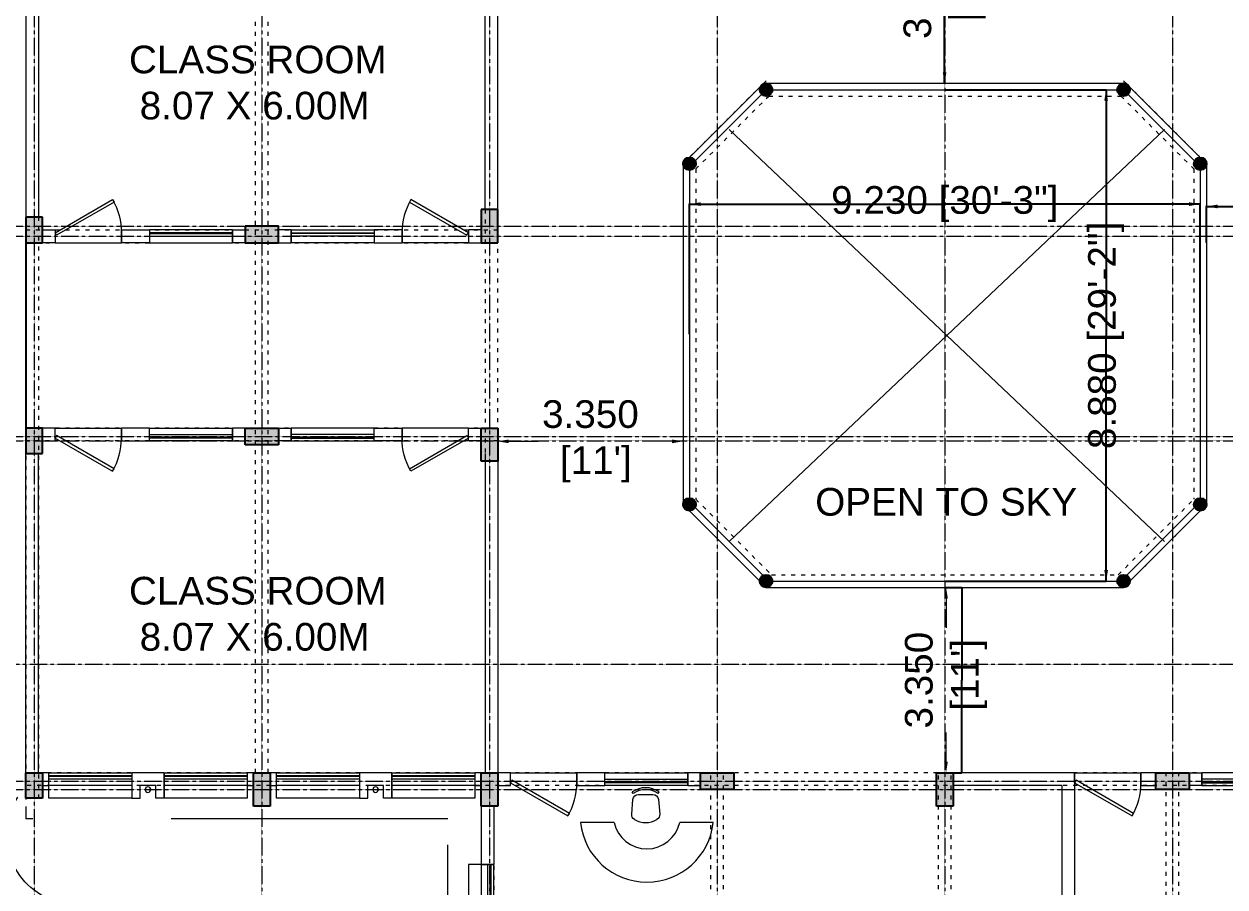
# Model space of a CAD drawing. Header units: inches. Extents: x 719368 to 6315912, y -2624014 to 446967.
# Drawn here: x 5969387 to 5991091, y -2141792 to -2126198 of the extents above; entities that cross this region are included whole.
import ezdxf
from ezdxf.lldxf.tags import DXFTag

# ---------------------------------------------------------------- set-up
doc = ezdxf.new("R2010")
doc.units = ezdxf.units.IN
doc.header["$LTSCALE"] = 20
doc.header["$MEASUREMENT"] = 0
doc.header["$PDMODE"] = 3
for name, pattern in [('ACAD_ISO03W100', [30, 12, -18]), ('CENTER', [2, 1.25, -0.25, 0.25, -0.25]), ('CENTER2', [1.125, 0.75, -0.125, 0.125, -0.125]), ('DASHED2', [0.375, 0.25, -0.125])]:
    doc.linetypes.add(name, pattern=pattern)
doc.layers.get('0').update_dxf_attribs({"color": 51, "lineweight": 30})
doc.layers.get('Defpoints').update_dxf_attribs({"lineweight": 25})
for name, color, linetype, lineweight in [('CLL LEV.', 252, 'Continuous', 18), ('COL HATCH', 254, 'Continuous', 5), ('COLUMN', 2, 'Continuous', 25), ('DIM', 7, 'Continuous', 13), ('DOOR', 43, 'Continuous', 13), ('FIXTURE', 15, 'DASHDOT', 9), ('GRID', 202, 'CENTER', 5), ('hatch', 6, 'Continuous', 0), ('HIDDEN', 181, 'ACAD_ISO03W100', 18), ('PROJ.', 30, 'DASHED2', 13), ('Text', 7, 'Continuous', 15), ('Ventilator', 6, 'DASHED', 20), ('WALL', 1, 'Continuous', 18), ('window', 71, 'Continuous', 18), ('Window-Wall', 7, 'Continuous', 20)]:
    doc.layers.add(name, color=color, linetype=linetype, lineweight=lineweight)
doc.layers.add('dimn', color=253, linetype='Continuous')
doc.layers.add('expension joint', color=248, linetype='Continuous')
doc.styles.add('DIM', font='arial.ttf')
doc.styles.add('L120', font='simplex.shx', dxfattribs={"height": 1})
doc.styles.add('Tabrej', font='romans.shx')
tags = doc.linetypes.add('DASHDOT', pattern=[1, 0.5, -0.25, 0, -0.25]).pattern_tags.tags
tags[10:11] = [DXFTag(74, 4), DXFTag(75, 0), DXFTag(340, '0'), DXFTag(46, 1.0), DXFTag(50, 0.0), DXFTag(44, 0.0), DXFTag(45, 0.0)]
tags[8:9] = [DXFTag(74, 4), DXFTag(75, 0), DXFTag(340, '0'), DXFTag(46, 1.0), DXFTag(50, 0.0), DXFTag(44, 0.0), DXFTag(45, 0.0)]
tags[6:7] = [DXFTag(74, 4), DXFTag(75, 0), DXFTag(340, '0'), DXFTag(46, 1.0), DXFTag(50, 0.0), DXFTag(44, 0.0), DXFTag(45, 0.0)]
tags[4:5] = [DXFTag(74, 4), DXFTag(75, 0), DXFTag(340, '0'), DXFTag(46, 1.0), DXFTag(50, 0.0), DXFTag(44, 0.0), DXFTag(45, 0.0)]
tags = doc.linetypes.add('DASHED', pattern=[0.75, 0.5, -0.25]).pattern_tags.tags
tags[6:7] = [DXFTag(74, 4), DXFTag(75, 0), DXFTag(340, '0'), DXFTag(46, 1.0), DXFTag(50, 0.0), DXFTag(44, 0.0), DXFTag(45, 0.0)]
tags[4:5] = [DXFTag(74, 4), DXFTag(75, 0), DXFTag(340, '0'), DXFTag(46, 1.0), DXFTag(50, 0.0), DXFTag(44, 0.0), DXFTag(45, 0.0)]
doc.dimstyles.new('DIM', dxfattribs={"dimtxt": 0.8, "dimasz": 0.4, "dimexe": 0.18, "dimexo": 0.0625, "dimgap": 0.1, "dimtad": 0, "dimdec": 3, "dimzin": 0, "dimdsep": 46, "dimtxsty": 'Tabrej', "dimcen": 0, "dimclrd": 251, "dimclre": 256, "dimclrt": 7, "dimadec": 0, "dimazin": 0, "dimtfac": 1, "dimtdec": 3, "dimtofl": 0, "dimtmove": 0, "dimatfit": 3, "dimfxl": 1, "dimtolj": 1, "dimtzin": 0, "dimlwd": -1, "dimlwe": -1, "dimarcsym": 0})

# ---------------------------------------------------------------- blocks, each defined once
blk = doc.blocks.new('CU')
at = {"layer": 'WALL', "linetype": 'CENTER2'}
h = blk.add_hatch(color=256, dxfattribs=at)
h.dxf.hatch_style = 1
h.paths.add_polyline_path([(0, 0.035), (0, -0.265), (0.46, -0.265), (0.46, 0.035)])
at = {"layer": 'COLUMN', "linetype": 'CENTER2'}
blk.add_lwpolyline([(0, 0.035), (0, -0.265), (0.46, -0.265), (0.46, 0.035), (0, 0.035)], dxfattribs=at)
blk = doc.blocks.new('C2')
at = {"layer": 'COLUMN'}
h = blk.add_hatch(color=7, dxfattribs=at)
h.dxf.hatch_style = 1
h.paths.add_polyline_path([(0.3, 0), (0, 0), (0, -0.6), (0.3, -0.6)])
for p, q in [((0, 0), (0, -0.6)), ((0.3, 0), (0, 0)), ((0.3, -0.6), (0.3, 0)), ((0, -0.6), (0.3, -0.6))]:
    blk.add_line(p, q, dxfattribs=at)
blk = doc.blocks.new('*D230')
at = {"layer": 'Defpoints', "color": 0, "transparency": 16777216}
for p in [(5990758, -2129495), (5990758, -2130150), (5994108, -2130150)]:
    blk.add_point(p, dxfattribs=at)
at = {"layer": 'dimn', "transparency": 16777216}
for p, q in [((5990758, -2130149), (5990758, -2129495)), ((5994108, -2130149), (5994108, -2129495))]:
    blk.add_line(p, q, dxfattribs=at)
at = {"layer": 'dimn', "color": 251, "transparency": 16777216}
for p, q in [((5990758, -2129495), (5992430, -2129495)), ((5994108, -2129495), (5992436, -2129495))]:
    blk.add_line(p, q, dxfattribs=at)
for points in [[(5990758, -2129495), (5990758, -2129495), (5990758, -2129495)], [(5994108, -2129495), (5994108, -2129495), (5994108, -2129495)]]:
    blk.add_solid(points, dxfattribs=at)
at = {"layer": 'dimn', "color": 7, "transparency": 16777216, "insert": (5992433, -2129495), "char_height": 0.5, "attachment_point": 5, "style": 'Tabrej'}
blk.add_mtext('\\A1;3350.000\\P [10990\'-10"]', dxfattribs=at)
blk = doc.blocks.new('*D231')
at = {"layer": 'Defpoints', "color": 0, "transparency": 16777216}
for p in [(5986023, -2123920), (5986028, -2123920), (5986028, -2127270)]:
    blk.add_point(p, dxfattribs=at)
at = {"layer": 'dimn', "transparency": 16777216}
for p, q in [((5986028, -2123920), (5986023, -2123920)), ((5986028, -2127270), (5986023, -2127270))]:
    blk.add_line(p, q, dxfattribs=at)
at = {"layer": 'dimn', "color": 251, "transparency": 16777216}
for p, q in [((5986023, -2123920), (5986023, -2125592)), ((5986023, -2127269), (5986023, -2125597))]:
    blk.add_line(p, q, dxfattribs=at)
for points in [[(5986023, -2123920), (5986023, -2123920), (5986023, -2123920)], [(5986023, -2127269), (5986023, -2127269), (5986023, -2127270)]]:
    blk.add_solid(points, dxfattribs=at)
at = {"layer": 'dimn', "color": 7, "transparency": 16777216, "insert": (5986023, -2125595), "char_height": 0.5, "attachment_point": 5, "rotation": 90, "style": 'Tabrej'}
blk.add_mtext('\\A1;3350.194\\P [10991\'-5"]', dxfattribs=at)
blk = doc.blocks.new('*D232')
at = {"layer": 'Defpoints', "color": 0, "transparency": 16777216}
for p in [(5986028, -2136380), (5986028, -2139730), (5986336, -2139730)]:
    blk.add_point(p, dxfattribs=at)
at = {"layer": 'dimn', "transparency": 16777216}
for p, q in [((5986028, -2136380), (5986336, -2136380)), ((5986028, -2139730), (5986336, -2139730))]:
    blk.add_line(p, q, dxfattribs=at)
at = {"layer": 'dimn', "color": 251, "transparency": 16777216}
for p, q in [((5986336, -2136380), (5986336, -2138052)), ((5986336, -2139729), (5986336, -2138057))]:
    blk.add_line(p, q, dxfattribs=at)
for points in [[(5986336, -2136380), (5986336, -2136380), (5986336, -2136380)], [(5986336, -2139729), (5986336, -2139729), (5986336, -2139730)]]:
    blk.add_solid(points, dxfattribs=at)
at = {"layer": 'dimn', "color": 7, "transparency": 16777216, "insert": (5986336, -2138055), "char_height": 0.5, "attachment_point": 5, "rotation": 90, "style": 'Tabrej'}
blk.add_mtext('\\A1;3350.000\\P [10990\'-10"]', dxfattribs=at)
blk = doc.blocks.new('*D233')
at = {"layer": 'Defpoints', "color": 0, "transparency": 16777216}
for p in [(5986028, -2127385), (5988943, -2127385), (5986028, -2136265)]:
    blk.add_point(p, dxfattribs=at)
at = {"layer": 'dimn', "transparency": 16777216}
for p, q in [((5986028, -2127385), (5988943, -2127385)), ((5986028, -2136265), (5988943, -2136265))]:
    blk.add_line(p, q, dxfattribs=at)
at = {"layer": 'dimn', "color": 251, "transparency": 16777216}
for p, q in [((5988943, -2127385), (5988943, -2131820)), ((5988943, -2136264), (5988943, -2131829))]:
    blk.add_line(p, q, dxfattribs=at)
for points in [[(5988943, -2127385), (5988943, -2127385), (5988943, -2127385)], [(5988943, -2136264), (5988943, -2136264), (5988943, -2136265)]]:
    blk.add_solid(points, dxfattribs=at)
at = {"layer": 'dimn', "color": 7, "transparency": 16777216, "insert": (5988943, -2131825), "char_height": 0.5, "attachment_point": 5, "rotation": 90, "style": 'Tabrej'}
blk.add_mtext('\\A1;8879.806 [29133\'-2"]', dxfattribs=at)
blk = doc.blocks.new('*D234')
at = {"layer": 'Defpoints', "color": 0, "transparency": 16777216}
for p in [(5990643, -2129453), (5981413, -2131801), (5990643, -2131801)]:
    blk.add_point(p, dxfattribs=at)
at = {"layer": 'dimn', "transparency": 16777216}
for p, q in [((5981413, -2131801), (5981413, -2129452)), ((5990643, -2131801), (5990643, -2129452))]:
    blk.add_line(p, q, dxfattribs=at)
at = {"layer": 'dimn', "color": 251, "transparency": 16777216}
for p, q in [((5981413, -2129453), (5986024, -2129453)), ((5990643, -2129453), (5986032, -2129453))]:
    blk.add_line(p, q, dxfattribs=at)
for points in [[(5981413, -2129453), (5981413, -2129453), (5981413, -2129453)], [(5990643, -2129453), (5990643, -2129453), (5990643, -2129453)]]:
    blk.add_solid(points, dxfattribs=at)
at = {"layer": 'dimn', "color": 7, "transparency": 16777216, "insert": (5986028, -2129453), "char_height": 0.5, "attachment_point": 5, "style": 'Tabrej'}
blk.add_mtext('\\A1;9230.000 [30282\'-1"]', dxfattribs=at)
blk = doc.blocks.new('1.5 M Window')
at = {"layer": 'CLL LEV.'}
for p, q in [((-0.23, 0), (-0.46, 0)), ((-0.46, 0), (-0.46, -1.5)), ((-0.46, -1.5), (-0.23, -1.5))]:
    blk.add_line(p, q, dxfattribs=at)
at = {"layer": 'window'}
for p, q in [((-0.065, 0), (-0.065, -1.5)), ((-0.05, -1.5), (-0.05, 0))]:
    blk.add_line(p, q, dxfattribs=at)
at = {"layer": 'Window-Wall'}
for p, q in [((0, 0), (-0.23, 0)), ((-0.23, 0), (-0.23, -1.5)), ((-0.115, 0), (-0.115, -1.5)), ((0, -1.5), (0, 0)), ((-0.23, -1.5), (0, -1.5))]:
    blk.add_line(p, q, dxfattribs=at)
blk = doc.blocks.new('*U81')
for p, q in [((0, 0), (0, 6)), ((40, 0), (40, 6))]:
    blk.add_line(p, q)
blk.add_lwpolyline([(0, 0), (34.64, -20), (35.52, -18.48), (0.88, 1.52)], close=True)
blk.add_arc((0, 0), 40, 330, 360)
blk = doc.blocks.new('New Doors')
at = {"layer": 'DOOR'}
blk.add_line((0, 0.18), (1.199, 0.18), dxfattribs=at)
at = {"layer": 'DOOR', "xscale": 0.0299845412869386, "yscale": 0.0299845412869386, "zscale": 0.0299845412869386}
blk.add_blockref('*U81', (0, 0), dxfattribs=at)
blk = doc.blocks.new('VENTILATOR')
at = {"layer": 'Ventilator', "ltscale": 0.02}
for p, q in [((-0.18, -1.5), (-0.18, 0)), ((-0.165, 0), (-0.165, -1.5))]:
    blk.add_line(p, q, dxfattribs=at)
at = {"layer": 'Window-Wall'}
for p, q in [((-0.23, 0), (0, 0)), ((-0.23, -1.5), (-0.23, 0)), ((-0.115, 0), (-0.115, -1.5)), ((0, 0), (0, -1.5)), ((-0.23, -1.5), (0, -1.5))]:
    blk.add_line(p, q, dxfattribs=at)
blk = doc.blocks.new('New Shaft')
at = {"layer": 'FIXTURE'}
blk.add_circle((0.327, -0.302), 0.05, dxfattribs=at)
at = {"layer": 'WALL'}
for p, q in [((0.035, 0), (0.62, 0)), ((0.035, 0), (0.035, -0.46)), ((0.62, 0), (0.62, -0.46)), ((0.185, -0.46), (0.185, -0.23)), ((0.185, -0.23), (0.47, -0.23)), ((0.47, -0.46), (0.47, -0.23)), ((0.035, -0.46), (0.185, -0.46)), ((0.62, -0.46), (0.47, -0.46))]:
    blk.add_line(p, q, dxfattribs=at)
blk = doc.blocks.new('chair1')
for p, q in [((527, 224), (556, 243)), ((527, -224), (556, -243))]:
    blk.add_line(p, q)
blk.add_lwpolyline([(58, 204, -0.283804), (155, 253), (416, 230, -0.389031), (510, 127), (510, -127, -0.389031), (416, -230), (155, -253, -0.283804), (58, -204)], format="xyb")
for centre, radius, start, end in [((201, 0), 396, 325.6197, 34.3803), ((201, 0), 430, 325.6197, 34.3803), ((390, 0), 390, 148.3892, 211.6108)]:
    blk.add_arc(centre, radius, start, end)
blk = doc.blocks.new('rec table')
at = {"layer": 'FIXTURE', "linetype": 'CENTER2'}
blk.add_line((12601.896, -1085.319), (12601.289, -1085.319), dxfattribs=at)
at = {"layer": 'FIXTURE'}
blk.add_line((12603.689, -1085.319), (12603.082, -1085.319), dxfattribs=at)
for radius, start, end in [(1.207, 186.2001, 353.7999), (0.607, 192.4007, 347.5993)]:
    blk.add_arc((12602.489, -1085.188), radius, start, end, dxfattribs=at)
at = {"layer": 'FIXTURE', "xscale": 0.001000000000426, "yscale": 0.001000000000426, "zscale": 0.001000000000426, "rotation": 90}
blk.add_blockref('chair1', (12602.467, -1085.321), dxfattribs=at)
blk = doc.blocks.new('*D411')
at = {"layer": 'Defpoints', "color": 0, "transparency": 16777216}
for p in [(3808.971, 1128.927), (3808.971, 1128.273), (3812.321, 1128.273)]:
    blk.add_point(p, dxfattribs=at)
at = {"layer": 'DIM', "transparency": 16777216}
for p, q in [((3808.971, 1128.273), (3808.971, 1128.947)), ((3812.321, 1128.273), (3812.321, 1128.947))]:
    blk.add_line(p, q, dxfattribs=at)
at = {"layer": 'DIM', "color": 251, "transparency": 16777216}
for p, q in [((3809.171, 1128.927), (3809.703, 1128.927)), ((3812.121, 1128.927), (3811.588, 1128.927))]:
    blk.add_line(p, q, dxfattribs=at)
for points in [[(3809.171, 1128.961), (3809.171, 1128.894), (3808.971, 1128.927)], [(3812.121, 1128.961), (3812.121, 1128.894), (3812.321, 1128.927)]]:
    blk.add_solid(points, dxfattribs=at)
at = {"layer": 'DIM', "color": 7, "transparency": 16777216, "insert": (3810.646, 1128.927), "char_height": 0.5, "attachment_point": 5, "style": 'DIM'}
blk.add_mtext("\\A1;3.350\\P [11']", dxfattribs=at)
blk = doc.blocks.new('*D412')
at = {"layer": 'Defpoints', "color": 0, "transparency": 16777216}
for p in [(3796.161, 1124.684), (3799.511, 1124.684), (3799.511, 1124.684)]:
    blk.add_point(p, dxfattribs=at)
at = {"layer": 'DIM', "transparency": 16777216}
for p, q in [((3796.161, 1124.684), (3796.161, 1124.704)), ((3799.511, 1124.684), (3799.511, 1124.704))]:
    blk.add_line(p, q, dxfattribs=at)
at = {"layer": 'DIM', "color": 251, "transparency": 16777216}
for p, q in [((3796.361, 1124.684), (3796.893, 1124.684)), ((3799.311, 1124.684), (3798.778, 1124.684))]:
    blk.add_line(p, q, dxfattribs=at)
for points in [[(3796.361, 1124.717), (3796.361, 1124.65), (3796.161, 1124.684)], [(3799.311, 1124.717), (3799.311, 1124.65), (3799.511, 1124.684)]]:
    blk.add_solid(points, dxfattribs=at)
at = {"layer": 'DIM', "color": 7, "transparency": 16777216, "insert": (3797.836, 1124.684), "char_height": 0.5, "attachment_point": 5, "style": 'DIM'}
blk.add_mtext("\\A1;3.350\\P [11']", dxfattribs=at)
blk = doc.blocks.new('*D413')
at = {"layer": 'Defpoints', "color": 0, "transparency": 16777216}
for p in [(3804.236, 1134.503), (3804.241, 1134.503), (3804.241, 1131.153)]:
    blk.add_point(p, dxfattribs=at)
at = {"layer": 'DIM', "transparency": 16777216}
for p, q in [((3804.241, 1134.503), (3804.216, 1134.503)), ((3804.241, 1131.153), (3804.216, 1131.153))]:
    blk.add_line(p, q, dxfattribs=at)
at = {"layer": 'DIM', "color": 251, "transparency": 16777216}
for p, q in [((3804.236, 1134.303), (3804.236, 1133.77)), ((3804.236, 1131.353), (3804.236, 1131.885))]:
    blk.add_line(p, q, dxfattribs=at)
for points in [[(3804.203, 1134.303), (3804.269, 1134.303), (3804.236, 1134.503)], [(3804.203, 1131.353), (3804.269, 1131.353), (3804.236, 1131.153)]]:
    blk.add_solid(points, dxfattribs=at)
at = {"layer": 'DIM', "color": 7, "transparency": 16777216, "insert": (3804.236, 1132.828), "char_height": 0.5, "attachment_point": 5, "rotation": 90, "style": 'DIM'}
blk.add_mtext("\\A1;3.350\\P [11']", dxfattribs=at)
blk = doc.blocks.new('*D414')
at = {"layer": 'Defpoints', "color": 0, "transparency": 16777216}
for p in [(3804.241, 1122.043), (3804.241, 1118.693), (3804.262, 1118.693)]:
    blk.add_point(p, dxfattribs=at)
at = {"layer": 'DIM', "transparency": 16777216}
for p, q in [((3804.241, 1122.043), (3804.282, 1122.043)), ((3804.241, 1118.693), (3804.282, 1118.693))]:
    blk.add_line(p, q, dxfattribs=at)
at = {"layer": 'DIM', "color": 251, "transparency": 16777216}
for p, q in [((3804.262, 1121.843), (3804.262, 1121.311)), ((3804.262, 1118.893), (3804.262, 1119.425))]:
    blk.add_line(p, q, dxfattribs=at)
for points in [[(3804.228, 1121.843), (3804.295, 1121.843), (3804.262, 1122.043)], [(3804.228, 1118.893), (3804.295, 1118.893), (3804.262, 1118.693)]]:
    blk.add_solid(points, dxfattribs=at)
at = {"layer": 'DIM', "color": 7, "transparency": 16777216, "insert": (3804.262, 1120.368), "char_height": 0.5, "attachment_point": 5, "rotation": 90, "style": 'DIM'}
blk.add_mtext("\\A1;3.350\\P [11']", dxfattribs=at)
blk = doc.blocks.new('*D415')
at = {"layer": 'Defpoints', "color": 0, "transparency": 16777216}
for p in [(3807.156, 1131.038), (3807.156, 1131.038), (3807.156, 1122.158)]:
    blk.add_point(p, dxfattribs=at)
at = {"layer": 'DIM', "transparency": 16777216}
for p, q in [((3807.156, 1131.038), (3807.176, 1131.038)), ((3807.156, 1122.158), (3807.176, 1122.158))]:
    blk.add_line(p, q, dxfattribs=at)
at = {"layer": 'DIM', "color": 251, "transparency": 16777216}
for p, q in [((3807.156, 1130.838), (3807.156, 1128.716)), ((3807.156, 1122.358), (3807.156, 1124.48))]:
    blk.add_line(p, q, dxfattribs=at)
for points in [[(3807.122, 1130.838), (3807.189, 1130.838), (3807.156, 1131.038)], [(3807.122, 1122.358), (3807.189, 1122.358), (3807.156, 1122.158)]]:
    blk.add_solid(points, dxfattribs=at)
at = {"layer": 'DIM', "color": 7, "transparency": 16777216, "insert": (3807.156, 1126.598), "char_height": 0.5, "attachment_point": 5, "rotation": 90, "style": 'DIM'}
blk.add_mtext('\\A1;8.880 [29\'-2"]', dxfattribs=at)
blk = doc.blocks.new('*D416')
at = {"layer": 'Defpoints', "color": 0, "transparency": 16777216}
for p in [(3799.626, 1128.97), (3808.856, 1128.97), (3808.856, 1128.97)]:
    blk.add_point(p, dxfattribs=at)
at = {"layer": 'DIM', "transparency": 16777216}
for p, q in [((3799.626, 1128.97), (3799.626, 1128.99)), ((3808.856, 1128.97), (3808.856, 1128.99))]:
    blk.add_line(p, q, dxfattribs=at)
at = {"layer": 'DIM', "color": 251, "transparency": 16777216}
for p, q in [((3799.826, 1128.97), (3802.123, 1128.97)), ((3808.656, 1128.97), (3806.358, 1128.97))]:
    blk.add_line(p, q, dxfattribs=at)
for points in [[(3799.826, 1129.003), (3799.826, 1128.937), (3799.626, 1128.97)], [(3808.656, 1129.003), (3808.656, 1128.937), (3808.856, 1128.97)]]:
    blk.add_solid(points, dxfattribs=at)
at = {"layer": 'DIM', "color": 7, "transparency": 16777216, "insert": (3804.241, 1128.97), "char_height": 0.5, "attachment_point": 5, "style": 'DIM'}
blk.add_mtext('\\A1;9.230 [30\'-3"]', dxfattribs=at)
blk = doc.blocks.new('A$C0E890EBD')
at = {"layer": 'COL HATCH'}
h = blk.add_hatch(color=3, dxfattribs=at)
h.dxf.hatch_style = 1
h.paths.add_polyline_path([(46.8309, 12.48), (46.5309, 12.48), (46.5309, 11.88), (46.8309, 11.88)])
at = {"layer": 'COL HATCH', "linetype": 'CENTER2'}
h = blk.add_hatch(color=3, dxfattribs=at)
h.dxf.hatch_style = 1
h.paths.add_polyline_path([(38.6009, 12.34), (38.3009, 12.34), (38.3009, 11.88), (38.6009, 11.88)])
at = {"layer": 'COL HATCH'}
h = blk.add_hatch(color=3, dxfattribs=at)
h.dxf.hatch_style = 1
h.paths.add_polyline_path([(42.8659, 11.88), (42.8659, 12.18), (42.2659, 12.18), (42.2659, 11.88)])
at = {"layer": 'COL HATCH', "linetype": 'CENTER2'}
h = blk.add_hatch(color=3, dxfattribs=at)
h.dxf.hatch_style = 1
h.paths.add_polyline_path([(38.6009, 8.53), (38.3009, 8.53), (38.3009, 8.07), (38.6009, 8.07)])
at = {"layer": 'COL HATCH'}
h = blk.add_hatch(color=3, dxfattribs=at)
h.dxf.hatch_style = 1
h.paths.add_polyline_path([(42.8659, 8.53), (42.8659, 8.23), (42.2659, 8.23), (42.2659, 8.53)])
h = blk.add_hatch(color=3, dxfattribs=at)
h.dxf.hatch_style = 1
h.paths.add_polyline_path([(46.8309, 7.93), (46.5309, 7.93), (46.5309, 8.53), (46.8309, 8.53)])
at = {"layer": 'COL HATCH', "linetype": 'CENTER2'}
h = blk.add_hatch(color=3, dxfattribs=at)
h.dxf.hatch_style = 1
h.paths.add_polyline_path([(38.6009, 1.84), (38.3009, 1.84), (38.3009, 2.3), (38.6009, 2.3)])
at = {"layer": 'COL HATCH'}
h = blk.add_hatch(color=3, dxfattribs=at)
h.dxf.hatch_style = 1
h.paths.add_polyline_path([(42.7159, 1.7), (42.4159, 1.7), (42.4159, 2.3), (42.7159, 2.3)])
h = blk.add_hatch(color=3, dxfattribs=at)
h.dxf.hatch_style = 1
h.paths.add_polyline_path([(46.8309, 1.7), (46.5309, 1.7), (46.5309, 2.3), (46.8309, 2.3)])
h = blk.add_hatch(color=3, dxfattribs=at)
h.dxf.hatch_style = 1
h.paths.add_polyline_path([(51.0959, 2.3), (51.0959, 2), (50.4959, 2), (50.4959, 2.3)])
h = blk.add_hatch(color=3, dxfattribs=at)
h.dxf.hatch_style = 1
h.paths.add_polyline_path([(55.0609, 1.7), (54.7609, 1.7), (54.7609, 2.3), (55.0609, 2.3)])
h = blk.add_hatch(color=3, dxfattribs=at)
h.dxf.hatch_style = 1
h.paths.add_polyline_path([(59.3259, 2.3), (59.3259, 2), (58.7259, 2), (58.7259, 2.3)])
at = {"layer": 'hatch'}
h = blk.add_hatch(color=7, dxfattribs=at)
h.dxf.hatch_style = 1
edge = h.paths.add_edge_path()
edge.add_arc((51.6809, 14.6448), 0.115, 0, 360)
h = blk.add_hatch(color=7, dxfattribs=at)
h.dxf.hatch_style = 1
edge = h.paths.add_edge_path()
edge.add_arc((58.1409, 14.6448), 0.115, 0, 360)
h = blk.add_hatch(color=7, dxfattribs=at)
h.dxf.hatch_style = 1
edge = h.paths.add_edge_path()
edge.add_arc((50.2959, 13.3074), 0.115, 0, 360)
h = blk.add_hatch(color=7, dxfattribs=at)
h.dxf.hatch_style = 1
edge = h.paths.add_edge_path()
edge.add_arc((59.5259, 13.3074), 0.115, 0, 360)
h = blk.add_hatch(color=7, dxfattribs=at)
h.dxf.hatch_style = 1
edge = h.paths.add_edge_path()
edge.add_arc((50.2959, 7.15), 0.115, 0, 360)
h = blk.add_hatch(color=7, dxfattribs=at)
h.dxf.hatch_style = 1
edge = h.paths.add_edge_path()
edge.add_arc((59.5259, 7.15), 0.115, 0, 360)
h = blk.add_hatch(color=7, dxfattribs=at)
h.dxf.hatch_style = 1
edge = h.paths.add_edge_path()
edge.add_arc((51.6809, 5.765), 0.115, 0, 360)
h = blk.add_hatch(color=7, dxfattribs=at)
h.dxf.hatch_style = 1
edge = h.paths.add_edge_path()
edge.add_arc((58.1409, 5.765), 0.115, 0, 360)
at = {"layer": 'COLUMN', "color": 3}
for p, q in [((46.5309, 12.48), (46.5309, 11.88)), ((46.8309, 12.48), (46.5309, 12.48)), ((46.8309, 11.88), (46.8309, 12.48)), ((42.8659, 12.18), (42.2659, 12.18)), ((42.2659, 12.18), (42.2659, 11.88)), ((42.8659, 11.88), (42.8659, 12.18)), ((42.2659, 11.88), (42.8659, 11.88)), ((46.5309, 11.88), (46.8309, 11.88)), ((42.2659, 8.23), (42.2659, 8.53)), ((42.2659, 8.53), (42.8659, 8.53)), ((42.8659, 8.53), (42.8659, 8.23)), ((46.5309, 7.93), (46.5309, 8.53)), ((46.5309, 8.53), (46.8309, 8.53)), ((46.8309, 8.53), (46.8309, 7.93)), ((42.8659, 8.23), (42.2659, 8.23)), ((46.8309, 7.93), (46.5309, 7.93)), ((42.4159, 1.7), (42.4159, 2.3)), ((42.4159, 2.3), (42.7159, 2.3)), ((42.7159, 2.3), (42.7159, 1.7)), ((46.5309, 1.7), (46.5309, 2.3)), ((46.5309, 2.3), (46.8309, 2.3)), ((46.8309, 2.3), (46.8309, 1.7)), ((50.4959, 2), (50.4959, 2.3)), ((50.4959, 2.3), (51.0959, 2.3)), ((51.0959, 2.3), (51.0959, 2)), ((54.7609, 1.7), (54.7609, 2.3)), ((54.7609, 2.3), (55.0609, 2.3)), ((55.0609, 2.3), (55.0609, 1.7)), ((58.7259, 2), (58.7259, 2.3)), ((58.7259, 2.3), (59.3259, 2.3)), ((59.3259, 2.3), (59.3259, 2)), ((51.0959, 2), (50.4959, 2)), ((59.3259, 2), (58.7259, 2)), ((42.7159, 1.7), (42.4159, 1.7)), ((46.8309, 1.7), (46.5309, 1.7)), ((55.0609, 1.7), (54.7609, 1.7))]:
    blk.add_line(p, q, dxfattribs=at)
at = {"layer": 'COLUMN', "color": 3, "linetype": 'CENTER2'}
for points in [[(38.6009, 12.34), (38.3009, 12.34), (38.3009, 11.88), (38.6009, 11.88), (38.6009, 12.34)], [(38.6009, 8.53), (38.3009, 8.53), (38.3009, 8.07), (38.6009, 8.07), (38.6009, 8.53)], [(38.6009, 1.84), (38.3009, 1.84), (38.3009, 2.3), (38.6009, 2.3), (38.6009, 1.84)]]:
    blk.add_lwpolyline(points, dxfattribs=at)
at = {"layer": 'COLUMN', "color": 3}
for centre in [(51.6809, 14.6448), (58.1409, 14.6448), (50.2959, 13.3074), (59.5259, 13.3074), (50.2959, 7.15), (59.5259, 7.15), (51.6809, 5.765), (58.1409, 5.765)]:
    blk.add_circle(centre, 0.115, dxfattribs=at)
at = {"layer": 'DIM'}
for p, q in [((50.1809, 13.3074), (51.6809, 14.8074)), ((51.6809, 14.7598), (58.1409, 14.7598)), ((58.1409, 14.8074), (59.6409, 13.3074)), ((50.2959, 13.2598), (51.7285, 14.6924)), ((51.7285, 14.6448), (58.0932, 14.6448)), ((58.0932, 14.6924), (59.5259, 13.2598)), ((50.1809, 13.3074), (50.1809, 7.15)), ((50.2959, 13.2598), (50.2959, 7.1976)), ((59.5259, 13.2598), (59.5259, 7.1976)), ((59.6409, 13.3074), (59.6409, 7.15)), ((50.2959, 7.1976), (51.7285, 5.765)), ((58.0932, 5.765), (59.5259, 7.1976)), ((50.1809, 7.15), (51.6809, 5.65)), ((58.1409, 5.65), (59.6409, 7.15)), ((51.6809, 5.65), (58.1409, 5.65)), ((51.7285, 5.765), (58.0932, 5.765))]:
    blk.add_line(p, q, dxfattribs=at)
at = {"layer": 'expension joint'}
blk.add_line((38.3009, 11.88), (38.3009, 8.53), dxfattribs=at)
at = {"layer": 'hatch', "linetype": 'DASHED', "ltscale": 0.05}
for p, q in [((51.0122, 6.4796), (58.8796, 13.927)), ((51.0122, 13.927), (58.8796, 6.4796))]:
    blk.add_line(p, q, dxfattribs=at)
at = {"layer": 'PROJ.', "ltscale": 0.05}
blk.add_line((38.3009, 2.07), (38.3009, 1.47), dxfattribs=at)
at = {"layer": 'PROJ.'}
for p, q in [((45.9309, 1.47), (38.3009, 1.47)), ((45.9309, -4), (45.9309, 1.47))]:
    blk.add_line(p, q, dxfattribs=at)
at = {"layer": 'WALL'}
for p, q in [((38.3009, 18.11), (38.3009, 12.34)), ((38.5309, 18.11), (38.5309, 12.34)), ((46.6009, 12.48), (46.6009, 18.11)), ((46.8309, 12.48), (46.8309, 18.11)), ((38.3009, 2.3), (38.3009, 8.07)), ((38.5309, 2.3), (38.5309, 8.07)), ((46.6009, 8.07), (46.6009, 2.3)), ((46.8309, 8.07), (46.8309, 2.3)), ((57.2559, 2.3), (55.0609, 2.3)), ((57.2559, 2.3), (57.2559, 0.0726)), ((57.0259, 2.0704), (55.0609, 2.0704)), ((57.0259, 2.0704), (57.0259, -0.1574)), ((46.5309, 1.7), (46.5309, 0.6425)), ((46.7609, 1.7), (46.7609, 0.6425)), ((46.5309, 0.6425), (46.7609, 0.6425))]:
    blk.add_line(p, q, dxfattribs=at)
for points in [[(38.6009, 11.88), (38.6009, 12.11), (38.8309, 12.11), (38.8309, 11.88), (38.6009, 11.88)], [(42.0359, 11.88), (42.0359, 12.11), (42.2659, 12.11), (42.2659, 11.88), (42.0359, 11.88)], [(43.0959, 11.88), (43.0959, 12.11), (42.8659, 12.11), (42.8659, 11.88), (43.0959, 11.88)], [(46.5309, 11.88), (46.5309, 12.11), (46.3009, 12.11), (46.3009, 11.88), (46.5309, 11.88)], [(38.6009, 8.53), (38.6009, 8.3), (38.8309, 8.3), (38.8309, 8.53), (38.6009, 8.53)], [(42.0359, 8.53), (42.0359, 8.3), (42.2659, 8.3), (42.2659, 8.53), (42.0359, 8.53)], [(43.0959, 8.53), (43.0959, 8.3), (42.8659, 8.3), (42.8659, 8.53), (43.0959, 8.53)], [(46.5309, 8.53), (46.5309, 8.3), (46.3009, 8.3), (46.3009, 8.53), (46.5309, 8.53)], [(38.7159, 2.07), (38.7159, 2.3), (38.6009, 2.3), (38.6009, 2.07), (38.7159, 2.07)], [(38.7159, 2.07), (38.7159, 2.3), (38.6009, 2.3), (38.6009, 2.07), (38.7159, 2.07)], [(42.4159, 2.07), (42.4159, 2.3), (42.3009, 2.3), (42.3009, 2.07), (42.4159, 2.07)], [(42.8309, 2.07), (42.8309, 2.3), (42.7159, 2.3), (42.7159, 2.07), (42.8309, 2.07)], [(46.5309, 2.07), (46.5309, 2.3), (46.4159, 2.3), (46.4159, 2.07), (46.5309, 2.07)], [(46.8309, 2.3), (46.8309, 2.07), (47.0609, 2.07), (47.0609, 2.3), (46.8309, 2.3)], [(50.2659, 2.3), (50.2659, 2.07), (50.4959, 2.07), (50.4959, 2.3), (50.2659, 2.3)], [(59.5559, 2.3), (59.5559, 2.07), (59.3259, 2.07), (59.3259, 2.3), (59.5559, 2.3)]]:
    blk.add_lwpolyline(points, dxfattribs=at)
for points in [[(40.0303, 11.8798), (40.0303, 12.11), (40.5359, 12.11), (40.5359, 11.8798)], [(45.1015, 11.8798), (45.1015, 12.11), (44.5959, 12.11), (44.5959, 11.8798)], [(40.0303, 8.5302), (40.0303, 8.3), (40.5359, 8.3), (40.5359, 8.5302)], [(45.1015, 8.5302), (45.1015, 8.3), (44.5959, 8.3), (44.5959, 8.5302)], [(48.2603, 2.3002), (48.2603, 2.07), (48.7659, 2.07), (48.7659, 2.3002)], [(58.4553, 2.3), (58.4553, 2.0698), (58.7259, 2.0696), (58.7259, 2.3)]]:
    blk.add_lwpolyline(points, close=True, dxfattribs=at)
at = {"layer": 'expension joint', "color": 3}
blk.add_blockref('rec table', (-12552.9626, 1086.7211), dxfattribs=at)
at = {"layer": 'WALL', "xscale": -1}
for name, p, rotation in [('New Doors', (38.8309, 12.0597), 180), ('VENTILATOR', (40.5359, 11.88), 90), ('VENTILATOR', (44.5959, 8.53), 270), ('VENTILATOR', (61.0559, 2.3), 270)]:
    blk.add_blockref(name, p, dxfattribs=dict(at, rotation=rotation))
at = {"layer": 'WALL'}
for name, p, rotation in [('New Doors', (46.3009, 12.0597), 180), ('VENTILATOR', (44.5959, 11.88), 270), ('VENTILATOR', (40.5359, 8.53), 90), ('VENTILATOR', (48.7659, 2.3), 90)]:
    blk.add_blockref(name, p, dxfattribs=dict(at, rotation=rotation))
for p in [(38.8309, 8.3503), (47.0609, 2.1203), (57.2559, 2.1201)]:
    blk.add_blockref('New Doors', p, dxfattribs=at)
at = {"layer": 'WALL', "xscale": -1}
for name, p in [('New Doors', (46.3009, 8.3503)), ('New Shaft', (40.8359, 2.3)), ('New Shaft', (44.9509, 2.3))]:
    blk.add_blockref(name, p, dxfattribs=at)
at = {"layer": 'Window-Wall', "xscale": -1, "rotation": 270}
for p in [(40.2159, 2.3), (42.3009, 2.3), (44.3309, 2.3), (46.4159, 2.3)]:
    blk.add_blockref('1.5 M Window', p, dxfattribs=at)
at = {"layer": 'Window-Wall'}
blk.add_blockref('1.5 M Window', (46.7609, 0.6425), dxfattribs=at)
at = {"layer": 'Text', "lineweight": 30, "char_height": 0.5, "attachment_point": 1, "style": 'L120'}
for s, insert, width in [('{\\fArial|b0|i0|c0|p34;CLASS ROOM\\P 8.07 X 6.00M}', (40.1665, 15.4409), 4.656437), ('{\\fArial|b0|i0|c0|p34;OPEN TO SKY}', (52.5684, 7.4482), 9.930816), ('{\\fArial|b0|i0|c0|p34;CLASS ROOM\\P 8.07 X 6.00M}', (40.1665, 5.8419), 4.822281)]:
    blk.add_mtext(s, dxfattribs=dict(at, insert=insert, width=width))
at = {"layer": 'DIM'}
for base, p1, p2, picture, middle in [((54.9061, 18.11), (54.9109, 14.7598), (54.9109, 18.11), '*D413', (54.9061, 16.4349)), ((54.9318, 2.3), (54.9109, 5.65), (54.9109, 2.3), '*D414', (54.9318, 3.975))]:
    dim = blk.add_linear_dim(base=base, p1=p1, p2=p2, angle=90, text='<>\\P[]', dimstyle='DIM', override={"dimtxt": 0.5, "dimarcsym": 1}, dxfattribs=at)
    dim.commit()
    dim.dimension.update_dxf_attribs({"geometry": picture, "text_midpoint": middle, "insert": (-3749.3299, -1116.393)})
dim = blk.add_linear_dim(base=(57.8257, 14.6448), p1=(57.8257, 5.765), p2=(57.8257, 14.6448), angle=90, dimstyle='DIM', override={"dimtxt": 0.5, "dimarcsym": 1}, dxfattribs=at)
dim.commit()
dim.dimension.update_dxf_attribs({"geometry": '*D415', "text_midpoint": (57.8257, 10.2049), "dimtype": 128, "insert": (-3749.3299, -1116.393)})
dim = blk.add_linear_dim(base=(59.5259, 12.5769), p1=(50.2959, 12.5769), p2=(59.5259, 12.5769), dimstyle='DIM', override={"dimtxt": 0.5, "dimarcsym": 1}, dxfattribs=at)
dim.commit()
dim.dimension.update_dxf_attribs({"geometry": '*D416', "text_midpoint": (54.9109, 12.5769), "dimtype": 128, "insert": (-3749.3299, -1116.393)})
dim = blk.add_linear_dim(base=(59.6409, 12.5342), p1=(62.9909, 11.88), p2=(59.6409, 11.88), text='<>\\P[]', dimstyle='DIM', override={"dimtxt": 0.5, "dimarcsym": 1}, dxfattribs=at)
dim.commit()
dim.dimension.update_dxf_attribs({"geometry": '*D411', "text_midpoint": (61.3159, 12.5342), "dimtype": 128, "insert": (-3749.3299, -1116.393)})
dim = blk.add_linear_dim(base=(50.1809, 8.2906), p1=(46.8309, 8.2906), p2=(50.1809, 8.2906), text='<>\\P[]', dimstyle='DIM', override={"dimtxt": 0.5, "dimarcsym": 1}, dxfattribs=at)
dim.commit()
dim.dimension.update_dxf_attribs({"geometry": '*D412', "text_midpoint": (48.5059, 8.2906), "insert": (-3749.3299, -1116.393)})

msp = doc.modelspace()

# ---------------------------------------------------------------- hatches: boundary and pattern name
at = {"layer": 'hatch'}
h = msp.add_hatch(color=7, dxfattribs=at)
h.dxf.hatch_style = 1
edge = h.paths.add_edge_path()
edge.add_arc((5982797.982, -2127384.7277), 115, 0, 360)
h = msp.add_hatch(color=7, dxfattribs=at)
h.dxf.hatch_style = 1
edge = h.paths.add_edge_path()
edge.add_arc((5989257.9819, -2127384.7277), 115, 0, 360)
h = msp.add_hatch(color=7, dxfattribs=at)
h.dxf.hatch_style = 1
edge = h.paths.add_edge_path()
edge.add_arc((5981412.982, -2128722.0932), 115, 0, 360)
h = msp.add_hatch(color=7, dxfattribs=at)
h.dxf.hatch_style = 1
edge = h.paths.add_edge_path()
edge.add_arc((5990642.9819, -2128722.0932), 115, 0, 360)
h = msp.add_hatch(color=7, dxfattribs=at)
h.dxf.hatch_style = 1
edge = h.paths.add_edge_path()
edge.add_arc((5981412.982, -2134879.5333), 115, 0, 360)
h = msp.add_hatch(color=7, dxfattribs=at)
h.dxf.hatch_style = 1
edge = h.paths.add_edge_path()
edge.add_arc((5990642.9819, -2134879.5333), 115, 0, 360)
h = msp.add_hatch(color=7, dxfattribs=at)
h.dxf.hatch_style = 1
edge = h.paths.add_edge_path()
edge.add_arc((5982797.982, -2136264.5333), 115, 0, 360)
h = msp.add_hatch(color=7, dxfattribs=at)
h.dxf.hatch_style = 1
edge = h.paths.add_edge_path()
edge.add_arc((5989257.9819, -2136264.5333), 115, 0, 360)

# ---------------------------------------------------------------- linework, layer by layer
at = {"layer": 'COLUMN'}
for centre in [(5982797.982, -2127384.7277), (5989257.9819, -2127384.7277), (5981412.982, -2128722.0932), (5990642.9819, -2128722.0932), (5981412.982, -2134879.5333), (5990642.9819, -2134879.5333), (5982797.982, -2136264.5333), (5989257.9819, -2136264.5333)]:
    msp.add_circle(centre, 115, dxfattribs=at)
at = {"layer": 'DIM'}
for p, q in [((5981412.9819, -2128769.7277), (5982797.9819, -2127384.7277)), ((5982797.9819, -2127384.7277), (5989257.9819, -2127384.7277)), ((5989257.9819, -2127384.7277), (5990642.9819, -2128769.7277)), ((5981412.9819, -2128769.7277), (5981412.9819, -2134831.8988)), ((5990642.9819, -2128769.7277), (5990642.9819, -2134831.8988)), ((5981412.9819, -2134831.8988), (5982845.6165, -2136264.5333)), ((5989210.3474, -2136264.5333), (5990642.9819, -2134831.8988)), ((5982845.6165, -2136264.5333), (5989210.3474, -2136264.5333))]:
    msp.add_line(p, q, dxfattribs=at)
msp.add_lwpolyline([(5974236.1944, -2158835.4124, -0.52056705), (5974236.1944, -2158327.4027, -0.52056705), (5974236.1944, -2157184.3648, -0.52056705), (5973346.1967, -2154136.268, -0.52056705), (5973091.9069, -2153120.2421, -0.52056705), (5973091.9069, -2152757.4492, -0.52056705), (5972456.1991, -2151469.1881, -0.52056705), (5971566.2181, -2147786.0759, -0.52056705), (5970676.2204, -2144737.9791, -0.52056705), (5970294.8024, -2143340.9364, -0.52056705), (5970040.5126, -2142070.8993, -0.52056705), (5969277.6598, -2140165.8404, -0.52056705)], format="xyb", dxfattribs=at)
at = {"layer": 'expension joint'}
msp.add_line((5969417.982, -2130149.5333), (5969417.982, -2133499.5333), dxfattribs=at)
at = {"layer": 'GRID', "ltscale": 0.05}
for p, q in [((5969567.982, -2115272.6697), (5969567.982, -2155060.0232)), ((5973682.9819, -2115272.6697), (5973682.9819, -2155060.0232)), ((5977797.9819, -2115272.6697), (5977797.9819, -2155060.0232)), ((5981912.9819, -2115272.6697), (5981912.9819, -2155060.0232)), ((5986027.9819, -2115272.6697), (5986027.9819, -2155060.0232)), ((5990142.9819, -2115272.6697), (5990142.9819, -2155060.0232)), ((5925637.0672, -2129849.5333), (6041274.9246, -2129849.5333)), ((5925637.0672, -2133729.5333), (6041274.9246, -2133729.5333)), ((5926274.7986, -2137764.5344), (6041274.9246, -2137764.5344)), ((5925637.0672, -2140029.488), (6041274.9246, -2140029.488))]:
    msp.add_line(p, q, dxfattribs=at)
at = {"layer": 'GRID', "color": 190, "ltscale": 0.05}
for p, q in [((5925637.0672, -2130034.5344), (6041274.9246, -2130034.5344)), ((5925637.0672, -2133649.5344), (6041274.9246, -2133649.5344)), ((5925637.0672, -2139879.5333), (6041274.9246, -2139879.5333))]:
    msp.add_line(p, q, dxfattribs=at)
at = {"layer": 'hatch', "linetype": 'DASHED', "ltscale": 0.05}
for p, q in [((5982129.2992, -2135549.9434), (5989996.6646, -2128102.578)), ((5982129.2992, -2128102.578), (5989996.6646, -2135549.9434))]:
    msp.add_line(p, q, dxfattribs=at)
at = {"layer": 'HIDDEN', "linetype": 'ACAD_ISO03W100', "ltscale": 0.3}
for p, q in [((5969417.982, -2123919.5787), (5969417.982, -2140189.488)), ((5969647.982, -2123919.5787), (5969647.982, -2140189.488)), ((5973567.982, -2139729.2936), (5973567.982, -2123919.488)), ((5973797.982, -2139729.2936), (5973797.982, -2123919.488)), ((5977717.9819, -2129549.5333), (5977717.9819, -2123919.5333)), ((5977947.9819, -2134109.9385), (5977947.9819, -2123919.5333)), ((5981297.9819, -2128722.0932), (5982750.3474, -2127269.7277)), ((5982750.3474, -2127269.7277), (5989305.6165, -2127269.7277)), ((5989305.6165, -2127269.7277), (5990757.9819, -2128722.0932)), ((5981527.9819, -2128817.3623), (5982845.6165, -2127499.7277)), ((5982845.6165, -2127499.7277), (5989210.3474, -2127499.7277)), ((5989210.3474, -2127499.7277), (5990527.9819, -2128817.3623)), ((5981297.9819, -2128722.0932), (5981297.9819, -2134879.5333)), ((5990757.9819, -2128722.0932), (5990757.9819, -2134879.5333)), ((5981527.9819, -2128817.3623), (5981527.9819, -2134784.2642)), ((5990527.9819, -2128817.3623), (5990527.9819, -2134784.2642)), ((5977717.9819, -2129549.5333), (5977717.9819, -2139729.5333)), ((5969417.982, -2129919.5333), (5977947.9819, -2129919.5333)), ((5969417.982, -2130149.5333), (5977947.9819, -2130149.5333)), ((5977947.9819, -2133499.5333), (5969417.982, -2133499.5333)), ((5977947.9819, -2133729.5333), (5969417.982, -2133729.5333)), ((5977947.9819, -2133729.5333), (5969417.982, -2133729.5333)), ((5977947.9819, -2133959.5333), (5977947.9819, -2139729.5333)), ((5981527.9819, -2134784.2642), (5982893.251, -2136149.5333)), ((5989162.7128, -2136149.5333), (5990527.9819, -2134784.2642)), ((5981297.9819, -2134879.5333), (5982797.9819, -2136379.5333)), ((5989257.9819, -2136379.5333), (5990757.9819, -2134879.5333)), ((5982893.251, -2136149.5333), (5989162.7128, -2136149.5333)), ((5982797.9819, -2136379.5333), (5989257.9819, -2136379.5333)), ((6002637.9819, -2139729.488), (5969417.982, -2139729.488)), ((5981797.9819, -2150109.488), (5981797.9819, -2139729.4426)), ((5982027.9819, -2150109.488), (5982027.9819, -2139729.4426)), ((5985912.9819, -2150109.5333), (5985912.9819, -2139729.488)), ((5986142.9819, -2150109.5333), (5986142.9819, -2139729.488)), ((5990027.9819, -2146629.5333), (5990027.9819, -2139729.4426)), ((5990257.9819, -2146629.5333), (5990257.9819, -2139729.4426)), ((6002637.9819, -2139959.488), (5969417.982, -2139959.488)), ((5977647.9819, -2140329.488), (5977647.9819, -2146029.5333)), ((5977877.9819, -2140329.488), (5977877.9819, -2146029.5333))]:
    msp.add_line(p, q, dxfattribs=at)

# ---------------------------------------------------------------- block references
at = {"color": 0, "xscale": 1000, "yscale": 1000, "zscale": 1000}
msp.add_blockref('A$C0E890EBD', (5931117.1028, -2142029.5333), dxfattribs=at)
at = {"color": 5, "xscale": 1000, "yscale": 1000, "zscale": 1000}
msp.add_blockref('C2', (5977647.9819, -2129549.5333), dxfattribs=at)
at = {"linetype": 'CENTER2', "yscale": 1000, "zscale": 1000, "rotation": 270}
for p, xscale in [((5969682.982, -2129689.5333), 1000), ((5969682.982, -2133499.5333), 1000), ((5969682.982, -2140189.488), -1000)]:
    msp.add_blockref('CU', p, dxfattribs=dict(at, xscale=xscale))
at = {"color": 5, "yscale": 1000, "zscale": 1000}
for p, xscale, rotation in [((5973982.982, -2129849.5333), 1000, 270), ((5973982.982, -2133799.5333), -1000, 270), ((5977647.9819, -2134099.5333), -1000, 180), ((5973532.9819, -2140329.488), -1000, 180), ((5977647.9819, -2140329.488), -1000, 180), ((5982212.9819, -2140029.5333), -1000, 270), ((5985877.9819, -2140329.5333), -1000, 180), ((5990442.9819, -2140029.5333), -1000, 270)]:
    msp.add_blockref('C2', p, dxfattribs=dict(at, xscale=xscale, rotation=rotation))

# ---------------------------------------------------------------- texts
at = {"layer": 'Text', "lineweight": 30, "insert": (5983685.5439, -2134581.3526), "char_height": 500, "width": 9930.81553, "attachment_point": 1, "style": 'L120'}
msp.add_mtext('{\\fArial|b0|i0|c0|p34;OPEN TO SKY}', dxfattribs=at)

# ---------------------------------------------------------------- dimensions: what is measured, and where the dimension line sits
at = {"layer": 'dimn'}
for base, p1, p2, picture, middle in [((5986023.2058, -2123919.5333), (5986027.9819, -2127269.7277), (5986027.9819, -2123919.5333), '*D231', (5986023.2058, -2125594.6305)), ((5986336.1442, -2139729.5333), (5986027.9819, -2136379.5333), (5986027.9819, -2139729.5333), '*D232', (5986336.1442, -2138054.5333))]:
    dim = msp.add_linear_dim(base=base, p1=p1, p2=p2, angle=90, text='<>\\P[]', dimstyle='DIM', override={"dimtxt": 0.5, "dimarcsym": 1}, dxfattribs=at)
    dim.commit()
    dim.dimension.update_dxf_attribs({"geometry": picture, "text_midpoint": middle})
dim = msp.add_linear_dim(base=(5988942.83, -2127384.7277), p1=(5986027.9819, -2136264.5333), p2=(5986027.9819, -2127384.7277), angle=90, dimstyle='DIM', override={"dimtxt": 0.5, "dimarcsym": 1}, dxfattribs=at)
dim.commit()
dim.dimension.update_dxf_attribs({"geometry": '*D233', "text_midpoint": (5988942.83, -2131824.6305), "dimtype": 160})
dim = msp.add_linear_dim(base=(5990642.9819, -2129452.5971), p1=(5981412.9819, -2131800.8132), p2=(5990642.9819, -2131800.8132), dimstyle='DIM', override={"dimtxt": 0.5, "dimarcsym": 1}, dxfattribs=at)
dim.commit()
dim.dimension.update_dxf_attribs({"geometry": '*D234', "text_midpoint": (5986027.9819, -2129452.5971), "dimtype": 160})
dim = msp.add_linear_dim(base=(5990757.9819, -2129495.327), p1=(5994107.9819, -2130149.5333), p2=(5990757.9819, -2130149.5333), text='<>\\P[]', dimstyle='DIM', override={"dimtxt": 0.5, "dimarcsym": 1}, dxfattribs=at)
dim.commit()
dim.dimension.update_dxf_attribs({"geometry": '*D230', "text_midpoint": (5992432.9819, -2129495.327), "dimtype": 160})

doc.saveas('drawing.dxf')
